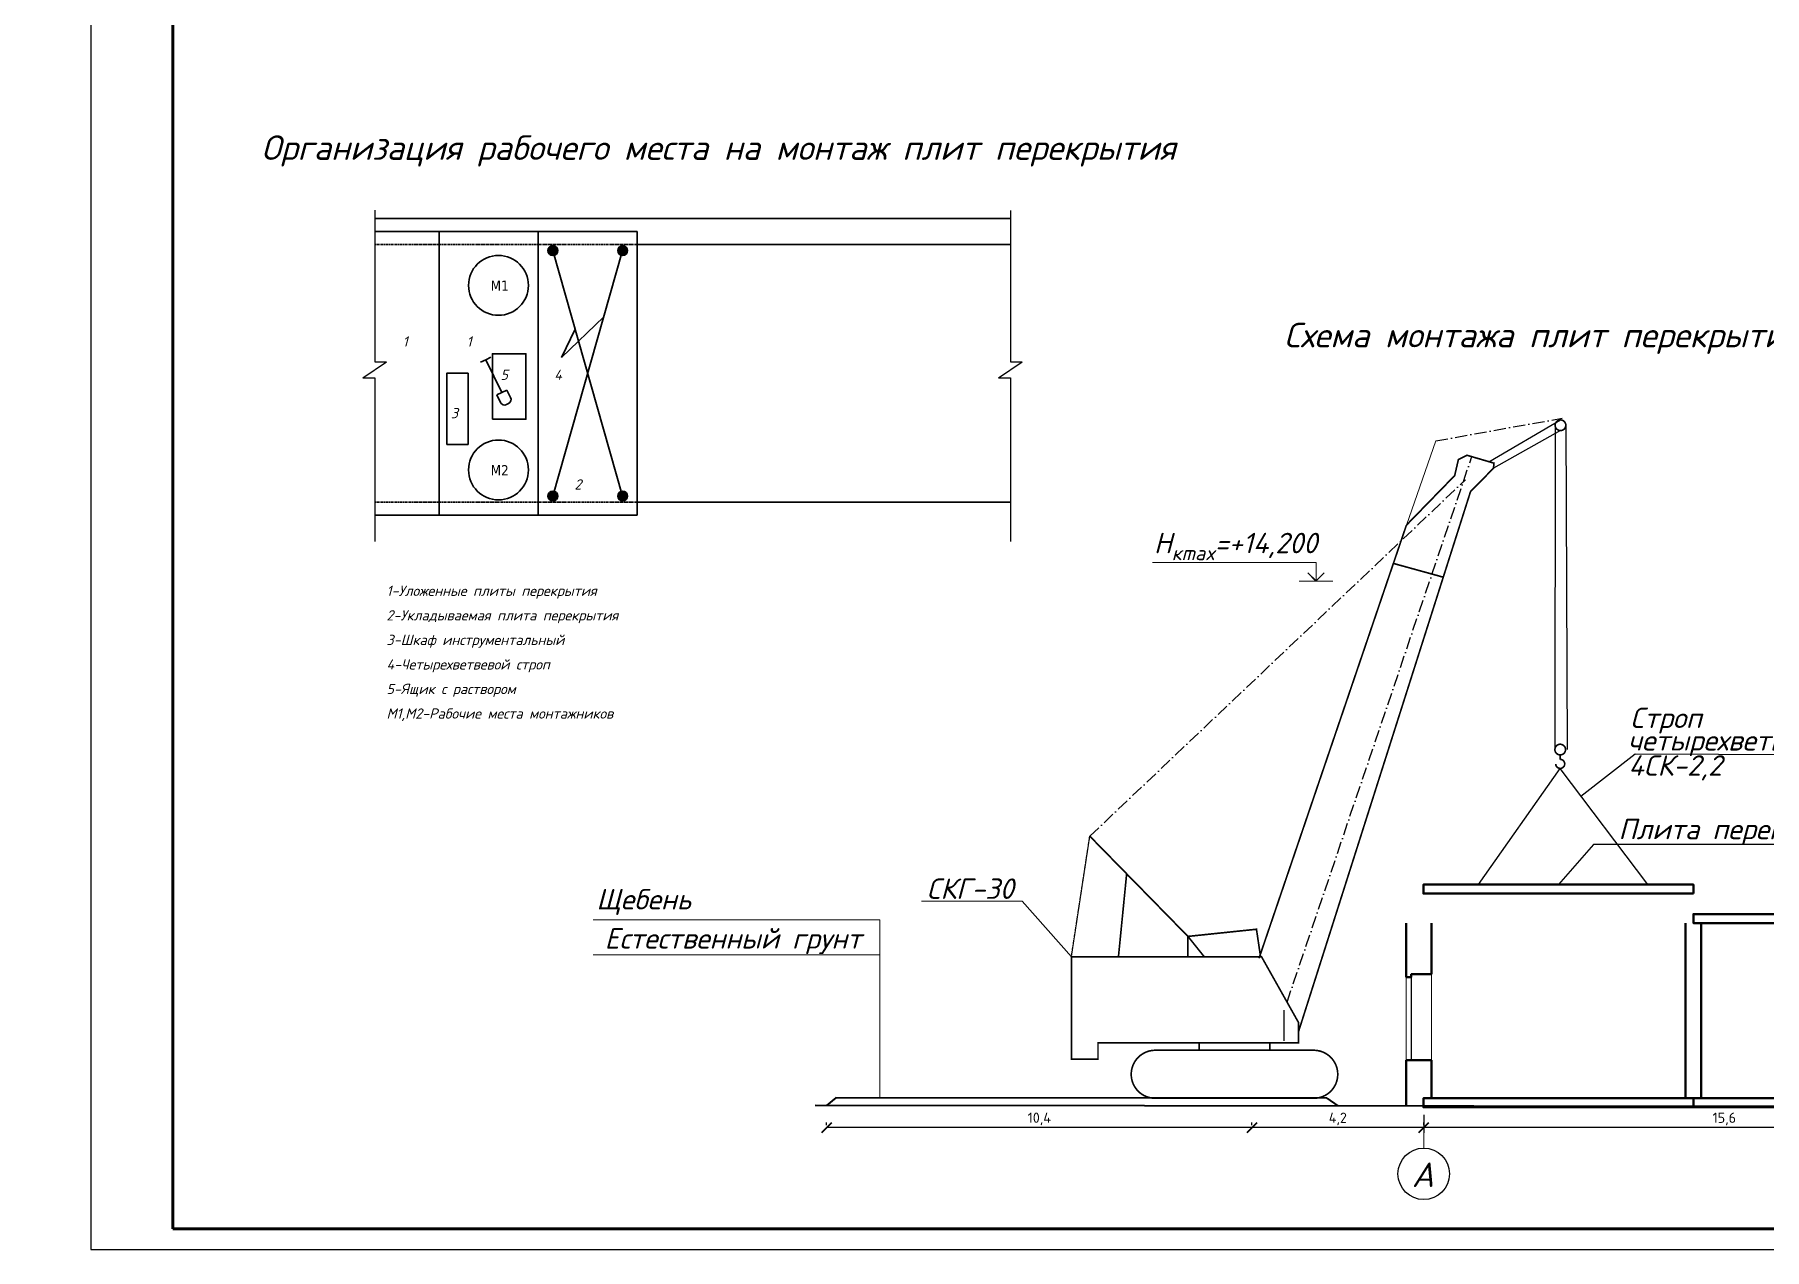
# Model space of a CAD drawing. Header units: millimetres. Extents: x 302528 to 620428, y -80391 to 59551.
# Drawn here: x 352286 to 394583, y 151 to 29851 of the extents above; entities that cross this region are included whole.
import ezdxf
from ezdxf.enums import TextEntityAlignment as Align

# ---------------------------------------------------------------- set-up
doc = ezdxf.new("R2010")
doc.units = ezdxf.units.MM
doc.header["$MEASUREMENT"] = 0
for name, pattern in [('CENTER2', [28.575, 19.05, -3.175, 3.175, -3.175]), ('DASHEDX2', [38.1, 25.4, -12.7]), ('ОСЬ1', [16, 10, -3, 0, -3])]:
    doc.linetypes.add(name, pattern=pattern)
for name, color, linetype in [('1оси-мое', 1, 'CENTER2'), ('колонны', 7, 'Continuous'), ('РАМКА', 7, 'Continuous'), ('Рамка и штамп', 194, 'Continuous'), ('Формат', 7, 'Continuous'), ('характеристики_крана', 7, 'Continuous'), ('ЦЕНТР', 7, 'ОСЬ1')]:
    doc.layers.add(name, color=color, linetype=linetype)
for name, color, linetype, lineweight in [('Выносные', 250, 'Continuous', 15), ('Плита', 30, 'Continuous', 50), ('Размер', 7, 'Continuous', 30), ('Стена', 150, 'Continuous', 50), ('Экспликация', 7, 'Continuous', 15)]:
    doc.layers.add(name, color=color, linetype=linetype, lineweight=lineweight)
doc.styles.get("Standard").update_dxf_attribs({"font": 'isocpeui.ttf', "height": 300})
doc.styles.add('Италик', font='isocpeui.ttf')
doc.dimstyles.new('1-100', dxfattribs={"dimscale": 100, "dimtxt": 3, "dimasz": 2.5, "dimexe": 1.25, "dimexo": 0.625, "dimtad": 1, "dimdec": 0, "dimrnd": 5, "dimtxsty": 'Standard', "dimblk": 'ARCHTICK', "dimcen": 2.5, "dimadec": 0, "dimazin": 0, "dimtfac": 1, "dimtdec": 0, "dimtmove": 1, "dimatfit": 2, "dimfxl": 1, "dimarcsym": 0})

# ---------------------------------------------------------------- blocks, each defined once
blk = doc.blocks.new('_ArchTick')
at = {"color": 0, "const_width": 0.15}
blk.add_lwpolyline([(-0.5, -0.5), (0.5, 0.5)], dxfattribs=at)
blk = doc.blocks.new('*D334')
at = {"color": 0, "linetype": 'ByBlock', "lineweight": -2, "transparency": 16777216}
for p, q in [((414543, 39257), (414991, 38295)), ((405870, 34192), (414938, 38408)), ((405475, 35041), (405923, 34078))]:
    blk.add_line(p, q, dxfattribs=at)
at = {"layer": 'Defpoints', "color": 0, "linetype": 'ByBlock', "lineweight": 9, "transparency": 16777216}
for p in [(414517, 39314), (414938, 38408), (405449, 35098)]:
    blk.add_point(p, dxfattribs=at)
at = {"color": 0, "linetype": 'ByBlock', "lineweight": -2, "transparency": 16777216, "xscale": 250, "yscale": 250, "zscale": 250}
for p, rotation in [((414938, 38408), 24.93886490846336), ((405870, 34192), 204.9388649084634)]:
    blk.add_blockref('_ArchTick', p, dxfattribs=dict(at, rotation=rotation))
at = {"color": 0, "linetype": 'ByBlock', "lineweight": 9, "transparency": 16777216, "insert": (410334, 36451), "char_height": 250, "width": 84090.91, "attachment_point": 5, "rotation": 24.9389, "style": 'Италик'}
blk.add_mtext('{\\fISOCPEUR|b0|i0|c204|p34;\\H0.83333x;6600}', dxfattribs=at)
blk = doc.blocks.new('*D349')
at = {"color": 0, "linetype": 'ByBlock', "lineweight": -2, "transparency": 16777216}
for p, q in [((459371, 8131), (459371, 7077)), ((463586, 8131), (463586, 7077)), ((459371, 7202), (463586, 7202))]:
    blk.add_line(p, q, dxfattribs=at)
at = {"layer": 'Defpoints', "color": 0, "linetype": 'ByBlock', "lineweight": 9, "transparency": 16777216}
for p in [(459371, 8193), (463586, 8193), (463586, 7202)]:
    blk.add_point(p, dxfattribs=at)
at = {"color": 0, "linetype": 'ByBlock', "lineweight": -2, "transparency": 16777216, "xscale": 250, "yscale": 250, "zscale": 250, "rotation": 180}
blk.add_blockref('_ArchTick', (459371, 7202), dxfattribs=at)
at = {"color": 0, "linetype": 'ByBlock', "lineweight": -2, "transparency": 16777216, "xscale": 250, "yscale": 250, "zscale": 250}
blk.add_blockref('_ArchTick', (463586, 7202), dxfattribs=at)
at = {"color": 0, "linetype": 'ByBlock', "lineweight": 9, "transparency": 16777216, "insert": (461478, 7390), "char_height": 300, "width": 317899.44, "attachment_point": 5, "style": 'Италик'}
blk.add_mtext('{\\H0.83333x;не менее 2000}', dxfattribs=at)
blk = doc.blocks.new('*D382')
at = {"color": 0, "lineweight": -2, "transparency": 16777216}
for p, q in [((386253, 3441), (386253, 3003)), ((400953, 3566), (400953, 3003)), ((400953, 3128), (386253, 3128))]:
    blk.add_line(p, q, dxfattribs=at)
at = {"layer": 'Defpoints', "color": 0, "lineweight": 9, "transparency": 16777216}
for p in [(386253, 3503), (400953, 3628), (386253, 3128)]:
    blk.add_point(p, dxfattribs=at)
at = {"color": 0, "lineweight": -2, "transparency": 16777216, "xscale": 250, "yscale": 250, "zscale": 250, "rotation": 180}
blk.add_blockref('_ArchTick', (386253, 3128), dxfattribs=at)
at = {"color": 0, "lineweight": -2, "transparency": 16777216, "xscale": 250, "yscale": 250, "zscale": 250}
blk.add_blockref('_ArchTick', (400953, 3128), dxfattribs=at)
at = {"color": 0, "lineweight": 9, "transparency": 16777216, "insert": (393603, 3341), "char_height": 300, "attachment_point": 5, "style": 'Италик'}
blk.add_mtext('{\\fISOCPEUR|b0|i0|c204|p34;\\H0.83333x;15,6}', dxfattribs=at)
blk = doc.blocks.new('*D383')
at = {"color": 0, "lineweight": -2, "transparency": 16777216}
for p, q in [((382053, 3191), (382053, 3253)), ((386253, 3128), (382053, 3128)), ((386253, 3191), (386253, 3253))]:
    blk.add_line(p, q, dxfattribs=at)
at = {"layer": 'Defpoints', "color": 0, "lineweight": 9, "transparency": 16777216}
for p in [(382053, 3128), (382053, 3128), (386253, 3128)]:
    blk.add_point(p, dxfattribs=at)
at = {"color": 0, "lineweight": -2, "transparency": 16777216, "xscale": 250, "yscale": 250, "zscale": 250, "rotation": 180}
blk.add_blockref('_ArchTick', (382053, 3128), dxfattribs=at)
at = {"color": 0, "lineweight": -2, "transparency": 16777216, "xscale": 250, "yscale": 250, "zscale": 250}
blk.add_blockref('_ArchTick', (386253, 3128), dxfattribs=at)
at = {"color": 0, "lineweight": 9, "transparency": 16777216, "insert": (384153, 3341), "char_height": 300, "attachment_point": 5, "style": 'Италик'}
blk.add_mtext('{\\fISOCPEUR|b0|i0|c204|p34;\\H0.83333x;4,2}', dxfattribs=at)
blk = doc.blocks.new('*D384')
at = {"color": 0, "lineweight": -2, "transparency": 16777216}
for p, q in [((371653, 3191), (371653, 3253)), ((382053, 3128), (371653, 3128)), ((382053, 3191), (382053, 3253))]:
    blk.add_line(p, q, dxfattribs=at)
at = {"layer": 'Defpoints', "color": 0, "lineweight": 9, "transparency": 16777216}
for p in [(371653, 3128), (371653, 3128), (382053, 3128)]:
    blk.add_point(p, dxfattribs=at)
at = {"color": 0, "lineweight": -2, "transparency": 16777216, "xscale": 250, "yscale": 250, "zscale": 250, "rotation": 180}
blk.add_blockref('_ArchTick', (371653, 3128), dxfattribs=at)
at = {"color": 0, "lineweight": -2, "transparency": 16777216, "xscale": 250, "yscale": 250, "zscale": 250}
blk.add_blockref('_ArchTick', (382053, 3128), dxfattribs=at)
at = {"color": 0, "lineweight": 9, "transparency": 16777216, "insert": (376853, 3341), "char_height": 300, "attachment_point": 5, "style": 'Италик'}
blk.add_mtext('{\\fISOCPEUR|b0|i0|c204|p34;\\H0.83333x;10,4}', dxfattribs=at)

msp = doc.modelspace()

# ---------------------------------------------------------------- hatches: boundary and pattern name
at = {"layer": 'колонны', "lineweight": 35}
for points in [[(365079.394, 24570.091, 1), (364837.394, 24570.091, 1)], [(366785.504, 24570.091, 1), (366543.504, 24570.091, 1)], [(365079.394, 18569.815, 1), (364837.394, 18569.815, 1)], [(366785.504, 18569.815, 1), (366543.504, 18569.815, 1)]]:
    msp.add_hatch(color=256, dxfattribs=at).paths.add_polyline_path(points)

# ---------------------------------------------------------------- linework, layer by layer
at = {"lineweight": 30, "ltscale": 100}
for p, q in [((387846.155, 19409.971), (389596.376, 20430.909)), ((389596.376, 20170.909), (387957.918, 19249.125))]:
    msp.add_line(p, q, dxfattribs=at)
at = {"lineweight": 15, "ltscale": 100}
for p, q in [((385830.196, 17858.648), (386548.7, 19919.586)), ((376433.786, 8661.056), (373969.678, 8661.056)), ((376433.786, 8661.056), (377637.893, 7303.446)), ((372950.836, 8206.515), (365941.197, 8207.889)), ((372950.836, 3854.089), (372950.836, 8206.515)), ((372950.836, 7351.953), (365941.197, 7353.327)), ((382909.537, 6193.285), (382912.359, 6193.285))]:
    msp.add_line(p, q, dxfattribs=at)
for p, q in [((389466.376, 20300.909), (389460.123, 12371.302)), ((389726.376, 20300.909), (389760.123, 12371.302)), ((396444.908, 12240.607), (391425.504, 12255.078)), ((396818.077, 10052.253), (390401.182, 10053.699)), ((382837.893, 5253.446), (382837.893, 6003.446))]:
    msp.add_line(p, q)
at = {"color": 7, "lineweight": 20, "ltscale": 100}
msp.add_line((383207.233, 16491.831), (384030.99, 16491.831), dxfattribs=at)
at = {"color": 7, "lineweight": 50, "ltscale": 100}
for p, q in [((386850.97, 9068.446), (392241.158, 9068.446)), ((386850.97, 8848.446), (392241.158, 8848.446))]:
    msp.add_line(p, q, dxfattribs=at)
at = {"lineweight": 40, "ltscale": 100}
for p, q in [((371878.611, 3854.874), (371653.106, 3670.564)), ((383884.24, 3844.942), (371878.611, 3854.874)), ((383884.24, 3844.942), (384149.722, 3660.632)), ((414638.256, 3628.446), (371368.795, 3670.564))]:
    msp.add_line(p, q, dxfattribs=at)
at = {"color": 0, "lineweight": 9}
msp.add_line((386253.106, 3128.446), (386253.106, 2628.446), dxfattribs=at)
at = {"const_width": 40}
for points in [[(389466.376, 20300.909, 1), (389726.376, 20300.909, 1)], [(389460.123, 12371.302, 1), (389720.123, 12371.302, 1)], [(379687.893, 5019.942), (383562.893, 5019.942, -1), (383562.893, 3844.942), (379687.893, 3844.942, -1)]]:
    msp.add_lwpolyline(points, format="xyb", close=True, dxfattribs=at)
for points in [[(387396.849, 18678.313), (387957.918, 19249.125), (387970.652, 19373.474), (387311.898, 19566.588), (387100.205, 19462.613), (387009.715, 19069.788), (385830.196, 17858.648)], [(383187.893, 5465.984), (387396.849, 18678.313)], [(382224.763, 7267.935), (385829.454, 17858.853)], [(385510.672, 16922.242), (386730.361, 16586.143)], [(389590.123, 12121.302), (389590.123, 12241.302)], [(378087.893, 10253.446), (380487.893, 7803.446), (380887.893, 7303.446)], [(378787.893, 7303.446), (378987.893, 9328.446)], [(380487.893, 7303.446), (380487.893, 7803.446), (382162.893, 7978.446), (382262.893, 7303.446)], [(382487.893, 5203.446), (383187.893, 5203.446), (383187.893, 5703.446), (382287.893, 7303.446), (377637.893, 7303.446), (377637.893, 4803.446), (378287.893, 4803.446), (378287.893, 5203.446), (382487.893, 5203.446)], [(380762.893, 5019.942), (380762.893, 5203.446)], [(382487.893, 5019.942), (382487.893, 5203.446)]]:
    msp.add_lwpolyline(points, dxfattribs=at)
at = {"color": 7, "lineweight": 20, "ltscale": 100}
for points in [[(383619.112, 16491.831), (383619.112, 16941.831), (379619.233, 16941.831)], [(383815.013, 16691.831), (383615.013, 16491.831), (383415.013, 16691.831)], [(383419.112, 16695.93), (383619.112, 16495.93), (383819.112, 16695.93)]]:
    msp.add_lwpolyline(points, dxfattribs=at)
at = {"const_width": 40}
msp.add_lwpolyline([(389480.123, 12021.302, 1), (389700.123, 12021.302, 0.414214), (389590.123, 12131.302, 1)], format="xyb", dxfattribs=at)
msp.add_lwpolyline([(385946.064, 6808.446), (385946.064, 4778.446)])
at = {"lineweight": 35}
for centre in [(363628.309, 23720.05), (363628.309, 19207.664)]:
    msp.add_circle(centre, 732.05, dxfattribs=at)
at = {"layer": '1оси-мое', "color": 1, "linetype": 'ByBlock', "lineweight": -2}
msp.add_circle((386253.106, 1998.446), 630, dxfattribs=at)
at = {"layer": 'Выносные', "color": 7, "lineweight": 25, "ltscale": 500}
for p, q in [((389579.004, 11911.866), (387582.321, 9068.446)), ((389579.004, 11911.866), (391722.645, 9068.446)), ((391425.504, 12255.078), (390095.796, 11226.37)), ((390401.182, 10053.699), (389546.064, 9068.446))]:
    msp.add_line(p, q, dxfattribs=at)
at = {"layer": 'колонны'}
for p, q in [((360604.305, 25558.114), (360604.305, 21850.364)), ((376147.007, 25552.603), (376147.007, 21850.364)), ((360314.783, 21463.35), (360893.827, 21850.364)), ((360604.305, 21850.364), (360893.827, 21850.364)), ((375857.486, 21463.35), (376436.529, 21850.364)), ((376147.007, 21850.364), (376436.529, 21850.364)), ((360314.783, 21463.35), (360604.305, 21463.35)), ((360604.305, 21463.35), (360604.305, 17455.627)), ((375857.486, 21463.35), (376147.007, 21463.35)), ((376147.007, 21463.35), (376147.007, 17455.627))]:
    msp.add_line(p, q, dxfattribs=at)
at = {"layer": 'колонны', "lineweight": 35}
for p, q in [((363693.949, 25357.394), (360604.305, 25357.394)), ((364601.449, 25038.096), (360604.305, 25038.096)), ((362181.449, 18101.81), (362181.449, 25038.096)), ((363693.949, 25357.394), (376147.007, 25357.394)), ((364601.449, 18101.81), (364601.449, 25038.096)), ((364601.449, 25038.096), (367021.449, 25038.096)), ((364601.449, 18101.81), (364601.449, 25038.096)), ((367021.449, 18101.81), (367021.449, 25038.096)), ((364958.394, 24570.091), (366664.504, 18569.815)), ((366664.504, 24570.091), (364958.394, 18569.815)), ((367021.449, 24718.799), (376147.007, 24718.799)), ((365169.89, 21956.585), (366203.24, 22947.856)), ((365169.89, 21956.585), (365504.459, 22649.617)), ((363317.321, 21903.872), (363191.311, 21842.083)), ((363443.331, 21965.662), (363317.321, 21903.872)), ((363317.321, 21903.872), (363710.834, 21101.368)), ((363317.321, 21903.872), (363317.321, 21903.872)), ((363587.081, 21040.685), (363834.588, 21162.051)), ((363834.588, 21162.051), (363925.106, 20977.453)), ((363677.6, 20856.087), (363587.081, 21040.685)), ((363875.275, 20831.73), (363823.323, 20806.255)), ((367021.449, 18421.107), (376147.007, 18421.107)), ((364601.449, 18101.81), (360604.305, 18101.81)), ((367021.449, 18101.81), (364601.449, 18101.81))]:
    msp.add_line(p, q, dxfattribs=at)
at = {"layer": 'колонны', "linetype": 'DASHEDX2', "lineweight": 35}
for p, q in [((360604.305, 24718.799), (367050.58, 24718.799)), ((360604.305, 18421.107), (367050.58, 18421.107))]:
    msp.add_line(p, q, dxfattribs=at)
at = {"layer": 'колонны', "lineweight": 35}
for points in [[(363479.133, 20447.383), (364299.859, 20447.383), (364299.859, 22049.812), (363479.133, 22049.812)], [(362362.949, 19833.29), (362884.91, 19833.29), (362884.91, 21569.953), (362362.949, 21569.953)]]:
    msp.add_lwpolyline(points, close=True, dxfattribs=at)
for centre in [(364958.394, 24570.091), (366664.504, 24570.091), (364958.394, 18569.815), (366664.504, 18569.815)]:
    msp.add_circle(centre, 121, dxfattribs=at)
for centre, start, end in [((363775.377, 20904.032), 206.1213332, 296.1213332), ((363827.329, 20929.507), 296.1213332, 26.1213332)]:
    msp.add_arc(centre, 108.9, start, end, dxfattribs=at)
at = {"layer": 'Плита'}
for points in [[(392846.064, 8848.446), (386246.064, 8848.446), (386246.064, 9068.446), (392846.064, 9068.446)], [(395246.064, 8128.446), (392846.064, 8128.446), (392846.064, 8348.446), (395246.064, 8348.446)], [(392846.064, 3628.446), (386246.064, 3628.446), (386246.064, 3848.446), (392846.064, 3848.446)], [(395246.064, 3628.446), (392846.064, 3628.446), (392846.064, 3848.446), (395246.064, 3848.446)]]:
    msp.add_lwpolyline(points, close=True, dxfattribs=at)
at = {"layer": 'РАМКА', "color": 0, "linetype": 'Continuous', "lineweight": 60}
for p, q in [((355663.234, 59051.262), (355663.234, 651.262)), ((355663.234, 651.262), (437263.234, 651.262))]:
    msp.add_line(p, q, dxfattribs=at)
at = {"layer": 'Рамка и штамп', "color": 7}
msp.add_lwpolyline([(353663.234, 151.262), (437763.234, 151.262), (437763.234, 59551.262), (353663.234, 59551.262)], close=True, dxfattribs=at)
at = {"layer": 'Стена'}
for p, q in [((392656.064, 3848.446), (392656.064, 8128.446)), ((393036.064, 3848.446), (393036.064, 8128.446))]:
    msp.add_line(p, q, dxfattribs=at)
for points in [[(385826.064, 6808.446), (385826.064, 8128.446)], [(386446.064, 6878.446), (386446.064, 8128.446)], [(386446.064, 6878.446), (385946.064, 6878.446), (385946.064, 6808.446), (385826.064, 6808.446)], [(385826.093, 3644.487), (385826.093, 3644.487), (385826.064, 4778.446)], [(386446.064, 4778.446), (385826.064, 4778.446)], [(386446.064, 3848.446), (386446.064, 4778.446)]]:
    msp.add_lwpolyline(points, dxfattribs=at)
at = {"layer": 'Стена', "lineweight": 9}
for points in [[(385826.064, 4778.446), (385826.064, 6808.446)], [(386446.064, 6878.446), (386446.064, 4778.446)]]:
    msp.add_lwpolyline(points, dxfattribs=at)
at = {"layer": 'ЦЕНТР', "ltscale": 30}
for p, q in [((386548.7, 19919.586), (389634.638, 20471.952)), ((382909.537, 6193.285), (387427.695, 19532.643)), ((378087.893, 10253.446), (387273.854, 18968.776))]:
    msp.add_line(p, q, dxfattribs=at)
at = {"layer": 'ЦЕНТР'}
msp.add_line((377637.893, 7303.446), (378087.893, 10253.446), dxfattribs=at)

# ---------------------------------------------------------------- texts
at = {"linetype": 'ByBlock', "lineweight": 9, "style": 'Италик'}
for s, height, p in [('СКГ-30', 500, (375163.231, 8570.518)), ('А', 600, (386231.612, 1496.676))]:
    msp.add_text(s, height=height, dxfattribs=at).set_placement(p, align=Align.BOTTOM_CENTER)
at = {"lineweight": 35, "char_height": 250, "attachment_point": 5, "style": 'Италик'}
for s, insert, width in [('{\\fTahoma|b0|i0|c204|p32;М\\fTahoma|b0|i0|c0|p32;1}', (363658.559, 23712.488), 1906.09722), ('{\\fTahoma|b0|i0|c204|p32;М2}', (363658.559, 19200.102), 1906.09727)]:
    msp.add_mtext(s, dxfattribs=dict(at, insert=insert, width=width))
at = {"color": 7, "char_height": 500, "attachment_point": 9, "style": 'Италик'}
for s, insert in [('Щебень', (368338.962, 8326.248)), ('Естественный грунт', (372504.551, 7369.294))]:
    msp.add_mtext_dynamic_manual_height_columns(s, width=7211.29017, gutter_width=2500, heights=[0], dxfattribs=dict(at, insert=insert))
at = {"layer": 'Размер', "color": 7, "insert": (382837.541, 22805.591), "char_height": 600, "attachment_point": 1, "style": 'Италик'}
msp.add_mtext_dynamic_manual_height_columns('Схема монтажа плит перекрытия (2-2)', width=15741.30151, gutter_width=1250, heights=[0], dxfattribs=at)
at = {"layer": 'Формат', "linetype": 'Continuous', "style": 'Италик'}
msp.add_text('Организация рабочего места на монтаж плит перекрытия', height=600, dxfattribs=at).set_placement((357829.667, 26788.165))
at = {"layer": 'характеристики_крана', "lineweight": 35, "style": 'Италик'}
for s, p in [('1', (361285.574, 22222.561)), ('1', (362850.13, 22222.561)), ('5', (363678.767, 21409.46)), ('4', (364991.252, 21409.46)), ('3', (362463.868, 20472.042)), ('2', (365488.06, 18729.231))]:
    msp.add_text(s, height=250, dxfattribs=at).set_placement(p)
at = {"layer": 'характеристики_крана', "style": 'Италик'}
for s, p in [('1-Уложенные плиты перекрытия', (360890.363, 16127.835)), ('2-Укладываемая плита перекрытия', (360890.363, 15527.835)), ('3-Шкаф инструментальный', (360890.363, 14927.835)), ('4-Четырехветвевой строп', (360890.363, 14327.835)), ('5-Ящик с раствором', (360890.363, 13727.835)), ('М1,М2-Рабочие места монтажников', (360890.363, 13127.835))]:
    msp.add_text(s, height=250, dxfattribs=at).set_placement(p)
at = {"layer": 'Экспликация', "color": 7, "lineweight": 15, "style": 'Италик'}
for s, p in [('Cтроп', (391285.877, 12898.196)), ('четырехветвевой ', (391242.005, 12347.584)), ('4СК-2,2 ', (391257.64, 11732.663)), ('Плита перекрытия', (391013.878, 10179.062))]:
    msp.add_text(s, height=500, dxfattribs=at).set_placement(p)
at = {"layer": 'Экспликация', "color": 7, "lineweight": 15, "insert": (379658.309, 17001.277), "char_height": 500, "attachment_point": 7, "style": 'Италик'}
msp.add_mtext_dynamic_manual_height_columns('\\A1;H{\\H0.7x;\\S^ кmax;}=+14,200', width=2841.29847, gutter_width=2500, heights=[0], dxfattribs=at)

# ---------------------------------------------------------------- dimensions: what is measured, and where the dimension line sits
at = {"color": 0, "linetype": 'ByBlock', "lineweight": 9}
for p1, p2, distance, text, override, picture, middle in [((405449.013, 35097.658), (414516.595, 39314.168), -999.278, '{\\fISOCPEUR|b0|i0|c204|p34;\\H0.83333x;6600}', {"dimtxt": 2.5, "dimtxsty": 'Италик'}, '*D334', (410333.876, 36450.935)), ((459370.55, 8193.479), (463585.574, 8193.479), -991.362, '{\\H0.83333x;не менее 2000}', {"dimtxsty": 'Италик'}, '*D349', (461478.062, 7389.711))]:
    dim = msp.add_aligned_dim(p1=p1, p2=p2, distance=distance, text=text, dimstyle='1-100', override=override, dxfattribs=at)
    dim.commit()
    dim.dimension.update_dxf_attribs({"geometry": picture, "text_midpoint": middle})
at = {"color": 0, "lineweight": 9}
for base, p1, p2, text, picture, middle in [((371653.106, 3128.446), (382053.106, 3128.446), (371653.106, 3128.446), '{\\fISOCPEUR|b0|i0|c204|p34;\\H0.83333x;10,4}', '*D384', (376853.106, 3340.945)), ((382053.106, 3128.446), (386253.106, 3128.446), (382053.106, 3128.446), '{\\fISOCPEUR|b0|i0|c204|p34;\\H0.83333x;4,2}', '*D383', (384153.106, 3340.945)), ((386253.106, 3128.446), (400952.653, 3628.446), (386253.106, 3503.446), '{\\fISOCPEUR|b0|i0|c204|p34;\\H0.83333x;15,6}', '*D382', (393602.879, 3340.945))]:
    dim = msp.add_linear_dim(base=base, p1=p1, p2=p2, text=text, dimstyle='1-100', override={"dimtxsty": 'Италик'}, dxfattribs=at)
    dim.commit()
    dim.dimension.update_dxf_attribs({"geometry": picture, "text_midpoint": middle})

doc.saveas('drawing.dxf')
